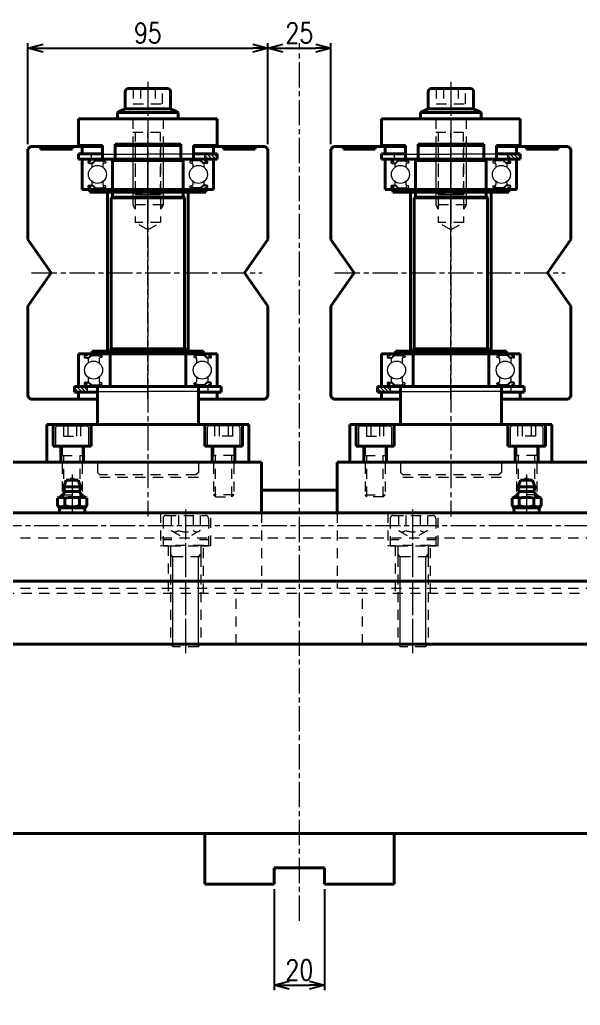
# Model space of a CAD drawing. Header units: millimetres. Extents: x 0 to 1682, y 0 to 1188.
# Drawn here: x 565.1 to 787.1, y 227.9 to 618.1 of the extents above; entities that cross this region are included whole.
import ezdxf

# ---------------------------------------------------------------- set-up
doc = ezdxf.new("R2010")
doc.units = ezdxf.units.MM
doc.header["$LTSCALE"] = 2
doc.linetypes.add('GEN7A', pattern=[7.5, 5, -0.75, 1, -0.75])
doc.linetypes.add('HIDDEN2', pattern=[3.5, 2, -1.5])
doc.layers.get('0').update_dxf_attribs({"lineweight": 20})
doc.layers.get('DEFPOINTS').update_dxf_attribs({"color": 253})
for name, color, linetype, lineweight in [('2', 5, 'Continuous', 40), ('3A', 6, 'HIDDEN2', 20), ('4', 3, 'Continuous', 13), ('5', 3, 'Continuous', 13), ('7A', 4, 'GEN7A', 13), ('9', 3, 'HIDDEN2', 13), ('_-0', 7, 'Continuous', 20), ('_-3A', 6, 'HIDDEN2', 20)]:
    doc.layers.add(name, color=color, linetype=linetype, lineweight=lineweight)
doc.styles.get("Standard").update_dxf_attribs({"font": 'romans.shx', "width": 0.8, "bigfont": 'extfont2.shx'})
doc.dimstyles.new('GEN-ISO$0', dxfattribs={"dimtxt": 4, "dimasz": 3, "dimexe": 1, "dimexo": 1, "dimgap": 1, "dimtad": 3, "dimrnd": 0.01, "dimdsep": 46, "dimtxsty": 'Standard', "dimblk": 'OPEN30', "dimcen": 0, "dimclrd": 256, "dimclre": 256, "dimclrt": 7, "dimazin": 2, "dimtp": 0.1, "dimtm": 0.1, "dimtfac": 0.6, "dimtmove": 2, "dimatfit": 3, "dimldrblk": 'OPEN30', "dimfxl": 1, "dimarcsym": 0})

# ---------------------------------------------------------------- blocks, each defined once
blk = doc.blocks.new('A$C4E213120')
at = {"layer": '3A'}
for p, q in [((1.25, 38.2), (0, 38.92)), ((1.25, 38.2), (1.25, 7.92)), ((11.35, 38.2), (1.25, 38.2)), ((11.35, 38.2), (12.6, 38.92)), ((11.35, 38.2), (11.35, 7.92)), ((0.3, 14.92), (12.3, 14.92)), ((6.3, 5), (1.25, 7.92)), ((1.25, 7.92), (11.35, 7.92)), ((6.3, 5), (11.35, 7.92))]:
    blk.add_line(p, q, dxfattribs=at)
at = {"layer": '4'}
for p, q in [((0.3, 38.74), (0.3, 14.92)), ((12.3, 38.74), (12.3, 14.92)), ((0.3, 14.92), (1.25, 13.17)), ((12.3, 14.92), (11.35, 13.17))]:
    blk.add_line(p, q, dxfattribs=at)
at = {"layer": '5'}
blk.add_line((0, 38.92), (12.6, 38.92), dxfattribs=at)
at = {"layer": '7A'}
blk.add_line((6.3, 0), (6.3, 43.92), dxfattribs=at)
blk = doc.blocks.new('GENJIS-1176H2_S-0CE7PI-0704')
at = {"layer": '_-0'}
for p, q in [((-8, 5.7), (-8, -5.7)), ((0, 6.5), (-7.2, 6.5)), ((0, 6.5), (0, -6.5)), ((-7.2, -6.5), (0, -6.5))]:
    blk.add_line(p, q, dxfattribs=at)
for centre, start, end in [((-7.2, 5.7), 90, 179.999999), ((-7.2, -5.7), 179.999999, 270)]:
    blk.add_arc(centre, 0.8, start, end, dxfattribs=at)
at = {"layer": '_-3A'}
for p, q in [((0, 4), (19.233, 4)), ((3.75, 4), (3.75, -4)), ((20, 3.233), (19.233, 4)), ((19.233, 4), (19.233, -4)), ((-8, 3.4641), (-4, 3.4641)), ((-8, 1.73205), (-4, 1.73205)), ((-4, 3.4641), (-4, -3.4641)), ((20, 3.233), (3.75, 3.233)), ((20, -3.233), (20, 3.233)), ((-8, -1.73205), (-4, -1.73205)), ((-4, -3.4641), (-8, -3.4641)), ((20, -3.233), (3.75, -3.233)), ((19.233, -4), (20, -3.233)), ((0, -4), (19.233, -4))]:
    blk.add_line(p, q, dxfattribs=at)
at = {"layer": '_-0', "flags": 9}
blk.add_attdef('POWER_DIM', (0, 0), '', height=3.80846, dxfattribs=at)
blk = doc.blocks.new('A$C1C1646DE')
for p, q in [((3, 40.8), (3, 34)), ((19.8, 42), (4.2, 42)), ((21, 34), (21, 40.8)), ((21, 30), (3, 30))]:
    blk.add_line(p, q)
for centre, start, end in [((4.2, 40.8), 90, 180), ((19.8, 40.8), 360, 90)]:
    blk.add_arc(centre, 1.2, start, end)
at = {"layer": '2'}
for p, q in [((3, 34), (0, 32.5)), ((24, 32.5), (0, 32.5)), ((0, 32.5), (0, 30)), ((21, 34), (3, 34)), ((24, 32.5), (21, 34)), ((24, 32.5), (24, 30)), ((24, 30), (0, 30))]:
    blk.add_line(p, q, dxfattribs=at)
at = {"layer": '7A'}
blk.add_line((12, 44.63), (12, 0), dxfattribs=at)
at = {"layer": '_-3A'}
for p, q in [((6.23, 36), (6.23, 42)), ((9.11, 42), (9.11, 36)), ((14.89, 42), (14.89, 36)), ((17.77, 42), (17.77, 36)), ((17.77, 36), (6.23, 36)), ((6, 30), (6, 1.07)), ((18, 30), (18, 1.07)), ((18, 24.75), (6, 24.75)), ((7.07, 0), (7.07, 24.75)), ((16.93, 0), (16.93, 24.75)), ((6, 1.07), (7.07, 0)), ((18, 1.07), (6, 1.07)), ((16.93, 0), (18, 1.07)), ((7.07, 0), (16.93, 0))]:
    blk.add_line(p, q, dxfattribs=at)
blk = doc.blocks.new('A$C341F2B7F')
at = {"layer": '2'}
for p, q in [((0, 30), (55, 30)), ((0, 19.5), (0, 30)), ((55, 19.5), (55, 30)), ((14.5, 20), (14.5, 14.5)), ((14.5, 20), (40.5, 20)), ((40.5, 20), (40.5, 14.5)), ((0, 19.5), (9.5, 19.5)), ((9.5, 19.5), (9.5, 14)), ((45.5, 19.5), (55, 19.5)), ((45.5, 19.5), (45.5, 14)), ((9.5, 14), (14, 14)), ((14.5, 14.5), (14, 14)), ((40.5, 14.5), (41, 14)), ((41, 14), (45.5, 14))]:
    blk.add_line(p, q, dxfattribs=at)
at = {"layer": '2', "xscale": -1}
blk.add_blockref('A$C1C1646DE', (39.5, 0), dxfattribs=at)
blk = doc.blocks.new('A$C615B74B1')
at = {"color": 7, "linetype": 'Continuous'}
for p, q in [((0.75, 2), (0.81, 0)), ((10.73, 0), (0.81, 0)), ((10.73, 0), (10.79, 2))]:
    blk.add_line(p, q, dxfattribs=at)
at = {"layer": '2', "color": 5, "linetype": 'Continuous'}
for p, q in [((3.37, 13), (2.47, 10.3)), ((3.37, 13), (4.72, 13)), ((4.72, 13), (6.82, 13)), ((6.82, 13), (8.17, 13)), ((8.17, 13), (9.07, 10.3)), ((2.47, 10.3), (9.07, 10.3)), ((2.97, 8.5), (8.57, 8.5)), ((0, 5.75), (0, 2.75)), ((2.89, 5.75), (2.89, 2.75)), ((8.66, 5.75), (8.66, 2.75)), ((11.55, 5.75), (11.55, 2.75)), ((0, 2.75), (0.75, 2)), ((0.75, 2), (10.79, 2)), ((10.79, 2), (11.55, 2.75))]:
    blk.add_line(p, q, dxfattribs=at)
for centre, radius, start, end in [((5.77, 11.82), 1.57, 48.2478, 131.7522), ((-2.35, 11.27), 6, 293.0219, 332.4574), ((5.96, 10.3), 3.49, 180, 211.0482), ((5.58, 10.3), 3.49, 328.9518, 0), ((13.89, 11.27), 6, 207.5426, 246.978), ((1.44, 2.95), 3.15, 62.7392, 117.2608), ((5.77, -5.98), 12.08, 76.174, 103.826), ((10.1, 2.95), 3.15, 62.7392, 117.2608), ((1.44, 5.55), 3.15, 242.7392, 297.2608), ((5.77, 14.48), 12.08, 256.174, 283.826), ((10.1, 5.55), 3.15, 242.7392, 297.2607)]:
    blk.add_arc(centre, radius, start, end, dxfattribs=at)
at = {"layer": '5', "color": 3, "linetype": 'Continuous'}
for p, q in [((1.4, 0), (0.8, 0.6)), ((10.15, 0), (10.75, 0.6))]:
    blk.add_line(p, q, dxfattribs=at)
at = {"layer": '7A', "color": 4, "linetype": 'Continuous'}
blk.add_line((5.77, 15.17), (5.77, 0), dxfattribs=at)
blk = doc.blocks.new('A$C76446767')
at = {"layer": '2'}
for p, q in [((0, 99), (1, 100)), ((0, 63.21), (0, 99)), ((29.5, 100), (1, 100)), ((5, 99), (5, 100)), ((17.5, 99), (5, 99)), ((17.5, 99), (17.5, 100)), ((21.5, 97.2), (21.5, 100)), ((94, 100), (65.5, 100)), ((73.5, 97.2), (73.5, 100)), ((77.5, 99), (77.5, 100)), ((77.5, 99), (77.5, 100)), ((77.5, 99), (90, 99)), ((90, 99), (90, 100)), ((94, 100), (95, 99)), ((95, 63.21), (95, 99)), ((29.5, 97.2), (20, 97.2)), ((20, 95), (20, 97.2)), ((75, 95), (20, 95)), ((21.5, 83), (21.5, 95)), ((75, 97.2), (65.5, 97.2)), ((73.5, 83), (73.5, 95)), ((75, 95), (75, 97.2)), ((73.5, 83), (21.5, 83)), ((24.5, 82), (24.5, 83)), ((24.5, 82), (70.5, 82)), ((31.5, 19), (31.5, 82)), ((63.5, 19), (63.5, 82)), ((70.5, 82), (70.5, 83)), ((0, 63.21), (9.25, 50)), ((95, 63.21), (85.75, 50)), ((0, 36.79), (9.25, 50)), ((95, 36.79), (85.75, 50)), ((0, 1), (0, 36.79)), ((95, 1), (95, 36.79)), ((20, 18), (75, 18)), ((20, 18), (20, 5)), ((25.5, 18), (25.5, 19)), ((69.5, 19), (25.5, 19)), ((69.5, 18), (69.5, 19)), ((75, 18), (75, 5)), ((76.5, 5), (18.5, 5)), ((18.5, 5), (18.5, 2.8)), ((76.5, 5), (76.5, 2.8)), ((0, 1), (1, 0)), ((27.5, 0), (1, 0)), ((27.5, 2.8), (18.5, 2.8)), ((20, 2.8), (20, 0)), ((76.5, 2.8), (67.5, 2.8)), ((94, 0), (67.5, 0)), ((75, 2.8), (75, 0)), ((95, 1), (94, 0))]:
    blk.add_line(p, q, dxfattribs=at)
at = {"layer": '7A'}
for p, q in [((47.5, 0), (47.5, 100)), ((1.46, 50), (92.82, 50))]:
    blk.add_line(p, q, dxfattribs=at)
blk = doc.blocks.new('A$C25C40DA7')
at = {"layer": '2'}
blk.add_line((67.5, 5), (27.5, 5), dxfattribs=at)
at = {"layer": '4'}
for p, q in [((20, 95), (20, 97)), ((20, 97), (47.5, 97)), ((20, 95), (75, 95)), ((21.5, 95), (20, 95)), ((21.5, 83), (21.5, 95)), ((47.5, 95), (21.5, 95)), ((21.5, 94.4), (21.5, 83.6)), ((22.1, 95), (33.5, 95)), ((24.3, 94.5), (23.98, 94.27)), ((24.47, 94.25), (24.15, 94.03)), ((24.3, 94.8), (24.3, 94.5)), ((24.65, 94.01), (24.47, 94.25)), ((24.89, 94.18), (24.65, 94.01)), ((24.89, 94.18), (24.72, 94.43)), ((25.1, 97), (25.1, 95)), ((25.53, 93.56), (26.63, 94.66)), ((25.65, 93.26), (26.75, 94.36)), ((26.63, 94.66), (29.8, 94.66)), ((26.75, 94.36), (29.8, 94.36)), ((65.5, 95), (29.5, 95)), ((29.8, 93.84), (29.8, 94.36)), ((30.1, 93.84), (29.8, 93.84)), ((30.1, 94.36), (30.1, 93.84)), ((30.4, 94.8), (30.4, 94.4)), ((30.4, 94.4), (30.78, 94.08)), ((30.85, 93.93), (30.85, 93.75)), ((33.5, 94.4), (33.5, 83.6)), ((34.5, 95.5), (34, 95)), ((69.9, 97), (47.5, 97)), ((47.5, 95), (69.9, 95)), ((60.5, 95.5), (61, 95)), ((72.9, 95), (61.5, 95)), ((61.5, 94.4), (61.5, 83.6)), ((64.15, 93.93), (64.15, 93.75)), ((64.6, 94.4), (64.22, 94.08)), ((64.6, 94.8), (64.6, 94.4)), ((64.9, 94.36), (64.9, 93.84)), ((64.9, 93.84), (65.2, 93.84)), ((68.37, 94.66), (65.2, 94.66)), ((65.2, 93.84), (65.2, 94.36)), ((68.25, 94.36), (65.2, 94.36)), ((69.35, 93.26), (68.25, 94.36)), ((69.47, 93.56), (68.37, 94.66)), ((69.9, 97), (69.9, 95)), ((75, 97), (69.9, 97)), ((71.54, 95), (69.9, 96.64)), ((70.13, 95), (69.9, 95.23)), ((69.9, 95), (73.5, 95)), ((70.11, 94.18), (70.28, 94.43)), ((70.11, 94.18), (70.36, 94.01)), ((70.36, 94.01), (70.53, 94.25)), ((70.53, 94.25), (70.85, 94.03)), ((70.7, 94.8), (70.7, 94.5)), ((70.7, 94.5), (71.02, 94.27)), ((72.96, 95), (70.96, 97)), ((72.37, 97), (74.37, 95)), ((73.5, 83), (73.5, 95)), ((73.5, 95), (75, 95)), ((73.5, 94.4), (73.5, 83.6)), ((73.78, 97), (75, 95.78)), ((75, 95), (75, 97)), ((24.24, 93.31), (25.12, 93.23)), ((24.26, 93.61), (25.53, 93.56)), ((24.78, 93.26), (25.65, 93.26)), ((25.3, 93.03), (25.3, 91.81)), ((29.7, 93.06), (29.7, 91.81)), ((30.72, 93.57), (29.83, 93.24)), ((64.28, 93.57), (65.17, 93.24)), ((65.3, 93.06), (65.3, 91.81)), ((70.22, 93.26), (69.35, 93.26)), ((70.74, 93.61), (69.47, 93.56)), ((69.7, 93.03), (69.7, 91.81)), ((70.76, 93.31), (69.88, 93.23)), ((25.3, 86.19), (25.3, 84.97)), ((29.7, 86.19), (29.7, 84.95)), ((65.3, 86.19), (65.3, 84.95)), ((69.7, 86.19), (69.7, 84.97)), ((21.5, 83), (73.5, 83)), ((22.1, 83), (33.5, 83)), ((24.3, 83.5), (23.98, 83.73)), ((24.47, 83.75), (24.15, 83.97)), ((24.24, 84.69), (25.12, 84.77)), ((24.26, 84.39), (25.53, 84.44)), ((24.3, 83.2), (24.3, 83.5)), ((24.65, 83.99), (24.47, 83.75)), ((24.89, 83.82), (24.65, 83.99)), ((24.89, 83.82), (24.72, 83.57)), ((24.78, 84.74), (25.65, 84.74)), ((25.53, 84.44), (26.63, 83.34)), ((25.65, 84.74), (26.75, 83.64)), ((26.63, 83.34), (29.8, 83.34)), ((26.75, 83.64), (29.8, 83.64)), ((30.1, 84.16), (29.8, 84.16)), ((29.8, 84.16), (29.8, 83.64)), ((30.72, 84.43), (29.83, 84.76)), ((30.1, 83.64), (30.1, 84.16)), ((30.4, 83.6), (30.78, 83.92)), ((30.4, 83.2), (30.4, 83.6)), ((30.85, 84.07), (30.85, 84.25)), ((41.5, 82.08), (42.57, 81)), ((53.5, 82.08), (41.5, 82.08)), ((52.43, 81), (53.5, 82.08)), ((72.9, 83), (61.5, 83)), ((64.15, 84.07), (64.15, 84.25)), ((64.6, 83.6), (64.22, 83.92)), ((64.28, 84.43), (65.17, 84.76)), ((64.6, 83.2), (64.6, 83.6)), ((64.9, 83.64), (64.9, 84.16)), ((64.9, 84.16), (65.2, 84.16)), ((65.2, 84.16), (65.2, 83.64)), ((68.25, 83.64), (65.2, 83.64)), ((68.37, 83.34), (65.2, 83.34)), ((69.35, 84.74), (68.25, 83.64)), ((69.47, 84.44), (68.37, 83.34)), ((70.22, 84.74), (69.35, 84.74)), ((70.74, 84.39), (69.47, 84.44)), ((70.76, 84.69), (69.88, 84.77)), ((70.11, 83.82), (70.36, 83.99)), ((70.11, 83.82), (70.28, 83.57)), ((70.36, 83.99), (70.53, 83.75)), ((70.53, 83.75), (70.85, 83.97)), ((70.7, 83.5), (71.02, 83.73)), ((70.7, 83.2), (70.7, 83.5)), ((42.57, 81), (52.43, 81)), ((75, 18), (20, 18)), ((20, 18), (20, 5)), ((20, 17), (20, 6)), ((21, 18), (32.5, 18)), ((22.8, 17.5), (22.48, 17.27)), ((22.97, 17.25), (22.65, 17.03)), ((22.74, 16.31), (23.62, 16.23)), ((22.76, 16.61), (24.03, 16.56)), ((22.8, 17.8), (22.8, 17.5)), ((23.15, 17.01), (22.97, 17.25)), ((23.39, 17.18), (23.15, 17.01)), ((23.39, 17.18), (23.22, 17.43)), ((23.28, 16.26), (24.15, 16.26)), ((23.8, 16.03), (23.8, 14.31)), ((24.03, 16.56), (25.13, 17.66)), ((24.15, 16.26), (25.25, 17.36)), ((25.13, 17.66), (28.3, 17.66)), ((25.25, 17.36), (28.3, 17.36)), ((28.2, 16.06), (28.2, 14.31)), ((28.3, 16.84), (28.3, 17.36)), ((28.6, 16.84), (28.3, 16.84)), ((29.22, 16.57), (28.33, 16.24)), ((28.6, 17.36), (28.6, 16.84)), ((28.9, 17.8), (28.9, 17.4)), ((28.9, 17.4), (29.28, 17.08)), ((29.35, 16.93), (29.35, 16.75)), ((32.5, 17), (32.5, 6)), ((74, 18), (62.5, 18)), ((62.5, 17), (62.5, 6)), ((65.65, 16.93), (65.65, 16.75)), ((66.1, 17.4), (65.72, 17.08)), ((65.78, 16.57), (66.67, 16.24)), ((66.1, 17.8), (66.1, 17.4)), ((66.4, 17.36), (66.4, 16.84)), ((66.4, 16.84), (66.7, 16.84)), ((69.87, 17.66), (66.7, 17.66)), ((66.7, 16.84), (66.7, 17.36)), ((69.75, 17.36), (66.7, 17.36)), ((66.8, 16.06), (66.8, 14.31)), ((70.85, 16.26), (69.75, 17.36)), ((70.97, 16.56), (69.87, 17.66)), ((71.72, 16.26), (70.85, 16.26)), ((72.24, 16.61), (70.97, 16.56)), ((71.2, 16.03), (71.2, 14.31)), ((72.26, 16.31), (71.38, 16.23)), ((71.61, 17.18), (71.78, 17.43)), ((71.61, 17.18), (71.86, 17.01)), ((71.86, 17.01), (72.03, 17.25)), ((72.03, 17.25), (72.35, 17.03)), ((72.2, 17.8), (72.2, 17.5)), ((72.2, 17.5), (72.52, 17.27)), ((75, 18), (75, 5)), ((75, 17), (75, 6)), ((23.8, 8.69), (23.8, 6.97)), ((28.2, 8.69), (28.2, 6.95)), ((66.8, 8.69), (66.8, 6.95)), ((71.2, 8.69), (71.2, 6.97)), ((18.5, 5), (76.5, 5)), ((20, 5), (18.5, 5)), ((18.5, 5), (18.5, 3)), ((19.8, 3), (18.5, 4.3)), ((21.22, 3), (19.22, 5)), ((23.6, 5), (20, 5)), ((20.63, 5), (22.63, 3)), ((21, 5), (32.5, 5)), ((22.04, 5), (23.6, 3.44)), ((22.8, 5.5), (22.48, 5.73)), ((22.97, 5.75), (22.65, 5.97)), ((22.74, 6.69), (23.62, 6.77)), ((22.76, 6.39), (24.03, 6.44)), ((22.8, 5.2), (22.8, 5.5)), ((23.15, 5.99), (22.97, 5.75)), ((23.39, 5.82), (23.15, 5.99)), ((23.39, 5.82), (23.22, 5.57)), ((23.28, 6.74), (24.15, 6.74)), ((23.46, 5), (23.6, 4.86)), ((23.6, 3), (23.6, 5)), ((24.03, 6.44), (25.13, 5.34)), ((24.15, 6.74), (25.25, 5.64)), ((25.13, 5.34), (28.3, 5.34)), ((25.25, 5.64), (28.3, 5.64)), ((28.6, 6.16), (28.3, 6.16)), ((28.3, 6.16), (28.3, 5.64)), ((29.22, 6.43), (28.33, 6.76)), ((28.6, 5.64), (28.6, 6.16)), ((28.9, 5.6), (29.28, 5.92)), ((28.9, 5.2), (28.9, 5.6)), ((29.35, 6.07), (29.35, 6.25)), ((47.5, 5), (75, 5)), ((74, 5), (62.5, 5)), ((65.65, 6.07), (65.65, 6.25)), ((66.1, 5.6), (65.72, 5.92)), ((65.78, 6.43), (66.67, 6.76)), ((66.1, 5.2), (66.1, 5.6)), ((66.4, 5.64), (66.4, 6.16)), ((66.4, 6.16), (66.7, 6.16)), ((66.7, 6.16), (66.7, 5.64)), ((69.75, 5.64), (66.7, 5.64)), ((69.87, 5.34), (66.7, 5.34)), ((70.85, 6.74), (69.75, 5.64)), ((70.97, 6.44), (69.87, 5.34)), ((71.72, 6.74), (70.85, 6.74)), ((72.24, 6.39), (70.97, 6.44)), ((72.26, 6.69), (71.38, 6.77)), ((71.4, 3), (71.4, 5)), ((71.61, 5.82), (71.86, 5.99)), ((71.61, 5.82), (71.78, 5.57)), ((71.86, 5.99), (72.03, 5.75)), ((72.03, 5.75), (72.35, 5.97)), ((72.2, 5.5), (72.52, 5.73)), ((72.2, 5.2), (72.2, 5.5)), ((75, 5), (76.5, 5)), ((76.5, 5), (76.5, 3)), ((18.5, 3), (23.6, 3)), ((23.6, 3), (47.5, 3)), ((76.5, 3), (47.5, 3))]:
    blk.add_line(p, q, dxfattribs=at)
for centre in [(27.5, 89), (67.5, 89), (26, 11.5), (69, 11.5)]:
    blk.add_circle(centre, 3.57, dxfattribs=at)
for centre, radius, start, end in [((22.44, 94.06), 1, 109.896, 160.1038), ((24.28, 93.84), 0.533, 124.9999, 264.9436), ((24.28, 93.84), 0.233, 125.0526, 264.8286), ((24.1, 94.8), 0.2, 360, 89.9999), ((24.47, 94.25), 0.3, 35.115, 124.9603), ((29.8, 94.36), 0.3, 360, 89.9999), ((30.6, 94.8), 0.2, 89.9999, 180.0002), ((30.65, 93.75), 0.2, 289.8842, 360), ((30.65, 93.93), 0.2, 360, 49.8649), ((32.56, 94.06), 1, 19.8958, 70.1038), ((62.44, 94.06), 1, 109.8956, 160.1039), ((64.35, 93.93), 0.2, 130.1352, 180.0002), ((64.35, 93.75), 0.2, 180.0002, 250.1167), ((64.4, 94.8), 0.2, 359.9997, 89.9999), ((65.2, 94.36), 0.3, 89.9999, 180), ((70.53, 94.25), 0.3, 55.0394, 144.8834), ((70.9, 94.8), 0.2, 89.9999, 180.0002), ((70.72, 93.84), 0.233, 275.1749, 54.947), ((70.72, 93.84), 0.533, 275.0579, 54.9991), ((72.56, 94.06), 1, 19.8958, 70.1038), ((25.1, 93.03), 0.2, 360, 85.1177), ((29.9, 93.06), 0.2, 109.8848, 180.0002), ((65.1, 93.06), 0.2, 359.9997, 70.1124), ((69.9, 93.03), 0.2, 94.8823, 180.0002), ((22.44, 83.94), 1, 199.896, 250.1045), ((24.28, 84.16), 0.533, 95.0579, 235), ((24.28, 84.16), 0.233, 95.1749, 234.9473), ((24.1, 83.2), 0.2, 270.0044, 0.0002), ((24.47, 83.75), 0.3, 235.042, 324.8851), ((25.1, 84.97), 0.2, 274.8867, 0.0002), ((29.9, 84.95), 0.2, 179.9998, 250.115), ((29.8, 83.64), 0.3, 270.0029, 0.0002), ((30.6, 83.2), 0.2, 179.9998, 270.0044), ((30.65, 84.25), 0.2, 0.0002, 70.1157), ((30.65, 84.07), 0.2, 310.1385, 0.0002), ((32.56, 83.94), 1, 289.8962, 340.104), ((62.44, 83.94), 1, 199.896, 250.1043), ((64.35, 84.25), 0.2, 109.8832, 179.9995), ((64.35, 84.07), 0.2, 179.9995, 229.8647), ((64.4, 83.2), 0.2, 270, 360), ((65.2, 83.64), 0.3, 179.9995, 270), ((65.1, 84.95), 0.2, 289.8876, 360), ((69.9, 84.97), 0.2, 179.9995, 265.1174), ((70.53, 83.75), 0.3, 215.1162, 304.9603), ((70.9, 83.2), 0.2, 179.9995, 270), ((70.72, 84.16), 0.233, 305.053, 84.8248), ((70.72, 84.16), 0.533, 305.0008, 84.942), ((72.56, 83.94), 1, 289.8961, 340.1041), ((21.52, 16.49), 1.6, 108.7723, 161.2277), ((22.78, 16.84), 0.533, 124.9999, 264.9436), ((22.78, 16.84), 0.233, 125.0526, 264.8286), ((22.6, 17.8), 0.2, 360, 89.9999), ((22.97, 17.25), 0.3, 35.115, 124.9603), ((23.6, 16.03), 0.2, 360, 85.1177), ((28.4, 16.06), 0.2, 109.8848, 180.0002), ((28.3, 17.36), 0.3, 360, 89.9999), ((29.1, 17.8), 0.2, 89.9999, 180.0002), ((29.15, 16.75), 0.2, 289.8842, 360), ((29.15, 16.93), 0.2, 360, 49.8649), ((30.99, 16.49), 1.6, 18.7722, 71.2282), ((64.02, 16.49), 1.6, 108.7718, 161.2276), ((65.85, 16.93), 0.2, 130.1352, 180.0002), ((65.85, 16.75), 0.2, 180.0002, 250.1167), ((65.9, 17.8), 0.2, 359.9997, 89.9999), ((66.7, 17.36), 0.3, 89.9999, 180), ((66.6, 16.06), 0.2, 359.9997, 70.1124), ((71.4, 16.03), 0.2, 94.8823, 180.0002), ((72.03, 17.25), 0.3, 55.0394, 144.8834), ((72.4, 17.8), 0.2, 89.9999, 180.0002), ((72.22, 16.84), 0.233, 275.1749, 54.947), ((72.22, 16.84), 0.533, 275.0579, 54.9991), ((73.49, 16.49), 1.6, 18.7721, 71.2277), ((21.52, 6.51), 1.6, 198.7722, 251.228), ((22.78, 6.16), 0.533, 95.0579, 235), ((22.78, 6.16), 0.233, 95.1749, 234.9473), ((22.6, 5.2), 0.2, 270.0044, 0.0002), ((22.97, 5.75), 0.3, 235.042, 324.8851), ((23.6, 6.97), 0.2, 274.8867, 0.0002), ((28.4, 6.95), 0.2, 179.9998, 250.115), ((28.3, 5.64), 0.3, 270.0029, 0.0002), ((29.1, 5.2), 0.2, 179.9998, 270.0044), ((29.15, 6.25), 0.2, 0.0002, 70.1157), ((29.15, 6.07), 0.2, 310.1385, 0.0002), ((30.99, 6.51), 1.6, 288.7719, 341.2278), ((64.02, 6.51), 1.6, 198.7722, 251.228), ((65.85, 6.25), 0.2, 109.8832, 179.9995), ((65.85, 6.07), 0.2, 179.9995, 229.8647), ((65.9, 5.2), 0.2, 270, 360), ((66.7, 5.64), 0.3, 179.9995, 270), ((66.6, 6.95), 0.2, 289.8876, 360), ((71.4, 6.97), 0.2, 179.9995, 265.1174), ((72.03, 5.75), 0.3, 215.1162, 304.9603), ((72.4, 5.2), 0.2, 179.9995, 270), ((72.22, 6.16), 0.233, 305.053, 84.8248), ((72.22, 6.16), 0.533, 305.0008, 84.942), ((73.49, 6.51), 1.6, 288.7723, 341.2279)]:
    blk.add_arc(centre, radius, start, end, dxfattribs=at)
for p in [(47.5, 89), (47.5, 11.5)]:
    blk.add_point(p, dxfattribs=at)
at = {"layer": '2'}
blk.add_blockref('A$C76446767', (0, 0), dxfattribs=at)
blk = doc.blocks.new('_Open30')
at = {"color": 0, "linetype": 'ByBlock', "lineweight": -2}
for p, q in [((-1, 0.268), (0, 0)), ((0, 0), (-1, -0.268)), ((0, 0), (-1, 0))]:
    blk.add_line(p, q, dxfattribs=at)
blk = doc.blocks.new('*D44')
at = {"layer": '5', "lineweight": -2, "transparency": 16777216}
for p, q in [((435.85, 268.77), (435.85, 201.95)), ((915.85, 268.77), (915.85, 201.95)), ((441.85, 203.95), (909.85, 203.95))]:
    blk.add_line(p, q, dxfattribs=at)
at = {"layer": 'DEFPOINTS', "color": 0, "transparency": 16777216}
for p in [(435.85, 270.77), (915.85, 270.77), (915.85, 203.95)]:
    blk.add_point(p, dxfattribs=at)
at = {"layer": '5', "lineweight": -2, "transparency": 16777216, "xscale": 6, "yscale": 6, "zscale": 6, "rotation": 180}
blk.add_blockref('_Open30', (435.85, 203.95), dxfattribs=at)
at = {"layer": '5', "lineweight": -2, "transparency": 16777216, "xscale": 6, "yscale": 6, "zscale": 6}
blk.add_blockref('_Open30', (915.85, 203.95), dxfattribs=at)
at = {"layer": '5', "color": 7, "transparency": 16777216, "insert": (675.85, 209.95), "char_height": 8, "attachment_point": 5}
blk.add_mtext('480', dxfattribs=at)
blk = doc.blocks.new('*D45')
at = {"layer": '5', "lineweight": -2, "transparency": 16777216}
for p, q in [((410.85, 273.87), (410.85, 171.01)), ((940.85, 273.87), (940.85, 171.01)), ((416.85, 173.01), (934.85, 173.01))]:
    blk.add_line(p, q, dxfattribs=at)
at = {"layer": 'DEFPOINTS', "color": 0, "transparency": 16777216}
for p in [(410.85, 275.87), (940.85, 275.87), (940.85, 173.01)]:
    blk.add_point(p, dxfattribs=at)
at = {"layer": '5', "lineweight": -2, "transparency": 16777216, "xscale": 6, "yscale": 6, "zscale": 6, "rotation": 180}
blk.add_blockref('_Open30', (410.85, 173.01), dxfattribs=at)
at = {"layer": '5', "lineweight": -2, "transparency": 16777216, "xscale": 6, "yscale": 6, "zscale": 6}
blk.add_blockref('_Open30', (940.85, 173.01), dxfattribs=at)
at = {"layer": '5', "color": 7, "transparency": 16777216, "insert": (675.85, 179.01), "char_height": 8, "attachment_point": 5}
blk.add_mtext('530', dxfattribs=at)
blk = doc.blocks.new('A$C5E424E0E')
at = {"layer": '3A'}
for p, q in [((0, 53.3), (0, 42.5)), ((1.2, 54.5), (16.8, 54.5)), ((18, 53.3), (18, 42.5)), ((0, 42.5), (3, 42.5)), ((3, 42.5), (3, 39.2)), ((3, 42.5), (15, 42.5)), ((3, 39.2), (3, 38.13)), ((15, 42.5), (18, 42.5)), ((15, 42.5), (15, 39.2)), ((15, 39.2), (15, 38.13)), ((3, 38.13), (3, 3.58)), ((15, 38.13), (3, 38.13)), ((15, 38.13), (15, 3.58)), ((3, 3.58), (4.07, 2.5)), ((15, 3.58), (3, 3.58)), ((13.93, 2.5), (4.07, 2.5)), ((15, 3.58), (13.93, 2.5))]:
    blk.add_line(p, q, dxfattribs=at)
for centre, start, end in [((1.2, 53.3), 90, 180), ((16.8, 53.3), 0, 90)]:
    blk.add_arc(centre, 1.2, start, end, dxfattribs=at)
at = {"layer": '4'}
for p, q in [((3.95, 38.13), (3, 39.2)), ((14.05, 38.13), (15, 39.2)), ((3.95, 2.63), (3.95, 38.13)), ((14.05, 2.63), (14.05, 38.13))]:
    blk.add_line(p, q, dxfattribs=at)
at = {"layer": '7A'}
blk.add_line((9, 0), (9, 55.87), dxfattribs=at)
at = {"layer": '9'}
for p, q in [((3.23, 54.5), (3.23, 48.5)), ((6.11, 54.5), (6.11, 48.5)), ((11.89, 54.5), (11.89, 48.5)), ((14.78, 54.5), (14.78, 48.5)), ((3.23, 48.5), (9, 45.17)), ((14.78, 48.5), (9, 45.17))]:
    blk.add_line(p, q, dxfattribs=at)
for centre, radius, start, end in [((4.67, 50.36), 2.35, 232.1211, 307.8789), ((9, 56.67), 8.66, 250.5288, 289.4712), ((13.33, 50.36), 2.35, 232.1211, 307.8789)]:
    blk.add_arc(centre, radius, start, end, dxfattribs=at)
blk = doc.blocks.new('*D55')
at = {"layer": '5', "lineweight": -2, "transparency": 16777216}
for p, q in [((568.35, 568.87), (568.35, 608.87)), ((663.35, 568.87), (663.35, 608.87)), ((574.35, 606.87), (657.35, 606.87))]:
    blk.add_line(p, q, dxfattribs=at)
at = {"layer": 'DEFPOINTS', "color": 0, "transparency": 16777216}
for p in [(663.35, 606.87), (568.35, 566.87), (663.35, 566.87)]:
    blk.add_point(p, dxfattribs=at)
at = {"layer": '5', "lineweight": -2, "transparency": 16777216, "xscale": 6, "yscale": 6, "zscale": 6, "rotation": 180}
blk.add_blockref('_Open30', (568.35, 606.87), dxfattribs=at)
at = {"layer": '5', "lineweight": -2, "transparency": 16777216, "xscale": 6, "yscale": 6, "zscale": 6}
blk.add_blockref('_Open30', (663.35, 606.87), dxfattribs=at)
at = {"layer": '5', "color": 7, "transparency": 16777216, "insert": (615.85, 612.87), "char_height": 8, "attachment_point": 5}
blk.add_mtext('95', dxfattribs=at)
blk = doc.blocks.new('*D56')
at = {"layer": '5', "lineweight": -2, "transparency": 16777216}
for p, q in [((663.35, 568.87), (663.35, 608.87)), ((688.35, 568.87), (688.35, 608.87)), ((669.35, 606.87), (682.35, 606.87))]:
    blk.add_line(p, q, dxfattribs=at)
at = {"layer": 'DEFPOINTS', "color": 0, "transparency": 16777216}
for p in [(688.35, 606.87), (663.35, 566.87), (688.35, 566.87)]:
    blk.add_point(p, dxfattribs=at)
at = {"layer": '5', "lineweight": -2, "transparency": 16777216, "xscale": 6, "yscale": 6, "zscale": 6, "rotation": 180}
blk.add_blockref('_Open30', (663.35, 606.87), dxfattribs=at)
at = {"layer": '5', "lineweight": -2, "transparency": 16777216, "xscale": 6, "yscale": 6, "zscale": 6}
blk.add_blockref('_Open30', (688.35, 606.87), dxfattribs=at)
at = {"layer": '5', "color": 7, "transparency": 16777216, "insert": (675.85, 612.87), "char_height": 8, "attachment_point": 5}
blk.add_mtext('25', dxfattribs=at)
blk = doc.blocks.new('*D60')
at = {"layer": '5', "lineweight": -2, "transparency": 16777216}
for p, q in [((665.85, 273.87), (665.85, 233.87)), ((685.85, 273.87), (685.85, 233.87)), ((671.85, 235.87), (679.85, 235.87))]:
    blk.add_line(p, q, dxfattribs=at)
at = {"layer": 'DEFPOINTS', "color": 0, "transparency": 16777216}
for p in [(665.85, 275.87), (685.85, 275.87), (685.85, 235.87)]:
    blk.add_point(p, dxfattribs=at)
at = {"layer": '5', "lineweight": -2, "transparency": 16777216, "xscale": 6, "yscale": 6, "zscale": 6, "rotation": 180}
blk.add_blockref('_Open30', (665.85, 235.87), dxfattribs=at)
at = {"layer": '5', "lineweight": -2, "transparency": 16777216, "xscale": 6, "yscale": 6, "zscale": 6}
blk.add_blockref('_Open30', (685.85, 235.87), dxfattribs=at)
at = {"layer": '5', "color": 7, "transparency": 16777216, "insert": (675.85, 241.87), "char_height": 8, "attachment_point": 5}
blk.add_mtext('20', dxfattribs=at)

msp = doc.modelspace()

# ---------------------------------------------------------------- linework, layer by layer
at = {"layer": '2'}
for p, q in [((603.35, 568.871), (602.85, 568.371)), ((602.85, 568.371), (602.85, 562.871)), ((628.85, 568.371), (602.85, 568.371)), ((628.35, 568.871), (603.35, 568.871)), ((628.35, 568.871), (628.85, 568.371)), ((628.85, 568.371), (628.85, 562.871)), ((723.35, 568.871), (722.85, 568.371)), ((722.85, 568.371), (722.85, 562.871)), ((748.85, 568.371), (722.85, 568.371)), ((748.35, 568.871), (723.35, 568.871)), ((748.35, 568.871), (748.85, 568.371)), ((748.85, 568.371), (748.85, 562.871)), ((602.35, 562.871), (601.85, 562.371)), ((601.85, 562.371), (601.85, 547.871)), ((629.85, 562.371), (601.85, 562.371)), ((629.35, 562.871), (602.35, 562.871)), ((629.35, 562.871), (629.85, 562.371)), ((629.85, 562.371), (629.85, 547.871)), ((722.35, 562.871), (721.85, 562.371)), ((721.85, 562.371), (721.85, 547.871)), ((749.85, 562.371), (721.85, 562.371)), ((749.35, 562.871), (722.35, 562.871)), ((749.35, 562.871), (749.85, 562.371)), ((749.85, 562.371), (749.85, 547.871)), ((601.65, 547.871), (601.35, 547.571)), ((601.35, 547.571), (601.35, 487.871)), ((630.35, 547.571), (601.35, 547.571)), ((630.05, 547.871), (601.65, 547.871)), ((630.05, 547.871), (630.35, 547.571)), ((630.35, 547.571), (630.35, 487.871)), ((721.65, 547.871), (721.35, 547.571)), ((721.35, 547.571), (721.35, 487.871)), ((750.35, 547.571), (721.35, 547.571)), ((750.05, 547.871), (721.65, 547.871)), ((750.05, 547.871), (750.35, 547.571)), ((750.35, 547.571), (750.35, 487.871)), ((601.15, 487.871), (600.85, 487.571)), ((630.55, 487.871), (601.15, 487.871)), ((630.55, 487.871), (630.85, 487.571)), ((721.15, 487.871), (720.85, 487.571)), ((750.55, 487.871), (721.15, 487.871)), ((750.55, 487.871), (750.85, 487.571)), ((600.85, 487.571), (600.85, 472.871)), ((630.85, 487.571), (600.85, 487.571)), ((630.85, 487.571), (630.85, 472.871)), ((720.85, 487.571), (720.85, 472.871)), ((750.85, 487.571), (720.85, 487.571)), ((750.85, 487.571), (750.85, 472.871)), ((595.85, 472.871), (635.85, 472.871)), ((595.85, 472.871), (595.85, 457.871)), ((635.85, 472.871), (635.85, 457.871)), ((715.85, 472.871), (755.85, 472.871)), ((715.85, 472.871), (715.85, 457.871)), ((755.85, 472.871), (755.85, 457.871)), ((575.85, 457.871), (655.85, 457.871)), ((575.85, 457.871), (575.85, 442.871)), ((578.348, 457.871), (578.348, 449.271)), ((593.353, 457.871), (593.353, 449.271)), ((638.351, 457.871), (638.351, 449.271)), ((653.351, 457.871), (653.351, 449.271)), ((655.85, 457.871), (655.85, 442.871)), ((695.85, 457.871), (775.85, 457.871)), ((695.85, 457.871), (695.85, 442.871)), ((698.348, 457.871), (698.348, 449.271)), ((713.353, 457.871), (713.353, 449.271)), ((758.351, 457.871), (758.351, 449.271)), ((773.351, 457.871), (773.351, 449.271)), ((775.85, 457.871), (775.85, 442.871)), ((578.353, 449.271), (593.353, 449.271)), ((581.353, 449.271), (581.353, 442.871)), ((590.353, 449.271), (590.353, 442.871)), ((653.351, 449.271), (638.351, 449.271)), ((641.35, 449.271), (641.35, 442.871)), ((650.35, 449.271), (650.35, 442.871)), ((698.353, 449.271), (713.353, 449.271)), ((701.353, 449.271), (701.353, 442.871)), ((710.353, 449.271), (710.353, 442.871)), ((773.351, 449.271), (758.351, 449.271)), ((761.35, 449.271), (761.35, 442.871)), ((770.35, 449.271), (770.35, 442.871)), ((660.846, 442.871), (560.846, 442.871)), ((575.85, 442.871), (655.85, 442.871)), ((660.846, 442.871), (660.846, 422.871)), ((690.846, 442.871), (690.846, 422.871)), ((790.846, 442.871), (690.846, 442.871)), ((695.85, 442.871), (775.85, 442.871)), ((660.846, 431.871), (690.846, 431.871)), ((828.346, 422.871), (523.346, 422.871)), ((905.846, 395.871), (445.846, 395.871)), ((905.846, 370.871), (445.846, 370.871)), ((940.846, 295.867), (410.846, 295.867)), ((638.346, 295.867), (638.346, 275.867)), ((713.346, 295.867), (713.346, 275.867)), ((685.846, 282.367), (665.846, 282.367)), ((665.846, 282.367), (665.846, 275.867)), ((685.846, 282.367), (685.846, 275.867)), ((665.846, 275.867), (638.346, 275.867)), ((713.346, 275.867), (685.846, 275.867))]:
    msp.add_line(p, q, dxfattribs=at)
at = {"layer": '3A'}
for p, q in [((595.85, 442.871), (595.85, 436.871)), ((635.85, 442.871), (635.85, 436.871)), ((715.85, 442.871), (715.85, 436.871)), ((755.85, 442.871), (755.85, 436.871)), ((595.85, 438.871), (596.85, 437.871)), ((634.85, 437.871), (596.85, 437.871)), ((635.85, 438.871), (634.85, 437.871)), ((715.85, 438.871), (716.85, 437.871)), ((754.85, 437.871), (716.85, 437.871)), ((755.85, 438.871), (754.85, 437.871)), ((635.85, 436.871), (595.85, 436.871)), ((755.85, 436.871), (715.85, 436.871)), ((620.837, 422.871), (620.837, 409.871)), ((640.837, 409.871), (640.837, 422.871)), ((660.846, 422.871), (660.846, 392.871)), ((690.846, 422.871), (690.846, 392.871)), ((710.837, 422.871), (710.837, 409.871)), ((730.837, 409.871), (730.837, 422.871)), ((828.346, 412.871), (523.346, 412.871)), ((620.837, 409.871), (623.837, 409.871)), ((622.087, 412.255), (625.337, 412.255)), ((637.837, 409.871), (623.837, 409.871)), ((623.837, 409.871), (623.837, 390.871)), ((636.337, 412.255), (639.587, 412.255)), ((637.837, 390.871), (637.837, 409.871)), ((637.837, 409.871), (640.837, 409.871)), ((710.837, 409.871), (713.837, 409.871)), ((712.087, 412.255), (715.337, 412.255)), ((727.837, 409.871), (713.837, 409.871)), ((713.837, 409.871), (713.837, 390.871)), ((726.337, 412.255), (729.587, 412.255)), ((727.837, 390.871), (727.837, 409.871)), ((727.837, 409.871), (730.837, 409.871)), ((905.846, 390.871), (445.846, 390.871)), ((828.346, 392.871), (523.346, 392.871)), ((650.846, 370.871), (650.846, 392.871)), ((700.846, 370.871), (700.846, 392.871))]:
    msp.add_line(p, q, dxfattribs=at)
at = {"layer": '7A'}
for p, q in [((675.846, 261.305), (675.846, 608.885)), ((615.85, 577.58), (615.85, 421.398)), ((735.85, 577.58), (735.85, 421.398)), ((630.837, 370.871), (630.837, 424.155)), ((720.837, 370.871), (720.837, 424.155)), ((375.846, 417.871), (973.346, 417.871))]:
    msp.add_line(p, q, dxfattribs=at)

# ---------------------------------------------------------------- block references
at = {"layer": '2'}
for name, p in [('A$C341F2B7F', (588.35, 548.871)), ('A$C341F2B7F', (708.35, 548.871)), ('A$C25C40DA7', (568.349, 467.871)), ('A$C25C40DA7', (688.349, 467.871)), ('A$C615B74B1', (580.087, 422.871)), ('A$C5E424E0E', (621.837, 367.36)), ('A$C5E424E0E', (711.837, 367.36))]:
    msp.add_blockref(name, p, dxfattribs=at)
at = {"layer": '2', "xscale": -1, "rotation": 89.99999999999577}
for p in [(585.853, 449.271), (705.853, 449.271)]:
    msp.add_blockref('GENJIS-1176H2_S-0CE7PI-0704', p, dxfattribs=at)
at = {"layer": '2', "rotation": 270.0000000000042}
for p in [(645.851, 449.271), (765.851, 449.271)]:
    msp.add_blockref('GENJIS-1176H2_S-0CE7PI-0704', p, dxfattribs=at)
at = {"layer": '2', "xscale": -1}
msp.add_blockref('A$C615B74B1', (771.606, 422.871), dxfattribs=at)
at = {"layer": '7A', "color": 6, "extrusion": (0, 0, -1), "zscale": -1}
for p in [(-622.15, 529.954), (-742.15, 529.954)]:
    msp.add_blockref('A$C4E213120', p, dxfattribs=at)

# ---------------------------------------------------------------- dimensions: what is measured, and where the dimension line sits
at = {"layer": '5'}
for base, p1, p2, angle, picture, middle in [((663.349, 606.871), (568.349, 566.871), (663.349, 566.871), 359.99998, '*D55', (615.849, 612.871)), ((688.349, 606.871), (663.349, 566.871), (688.349, 566.871), 0.00002, '*D56', (675.849, 612.871)), ((685.846, 235.867), (665.846, 275.867), (685.846, 275.867), 0, '*D60', (675.846, 241.867)), ((915.846, 203.947), (435.846, 270.77), (915.846, 270.77), 0, '*D44', (675.846, 209.947))]:
    dim = msp.add_linear_dim(base=base, p1=p1, p2=p2, angle=angle, dimstyle='GEN-ISO$0', override={"dimscale": 2, "dimtm": 0.1, "dimtdec": 3}, dxfattribs=at)
    dim.commit()
    dim.dimension.update_dxf_attribs({"geometry": picture, "text_midpoint": middle})
dim = msp.add_linear_dim(base=(940.846, 173.012), p1=(410.846, 275.867), p2=(940.846, 275.867), dimstyle='GEN-ISO$0', override={"dimscale": 2, "dimtm": 0.1, "dimtdec": 3}, dxfattribs=at)
dim.commit()
dim.dimension.update_dxf_attribs({"geometry": '*D45', "text_midpoint": (675.846, 179.012)})

doc.saveas('drawing.dxf')
